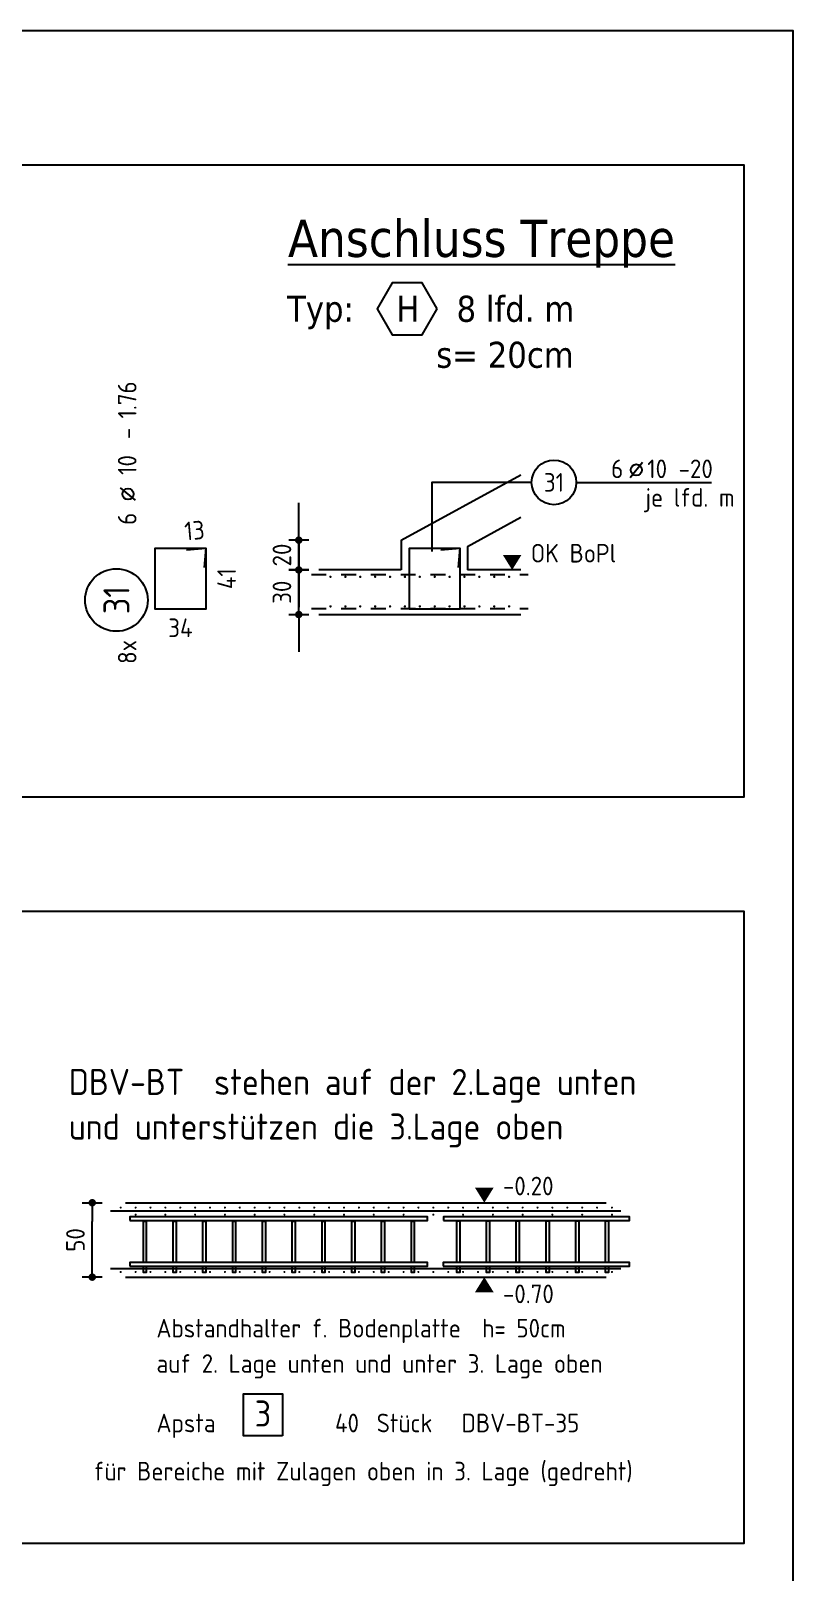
# Model space of a CAD drawing. Extents: x -7 to 291, y 0 to 252.
# Drawn here: x 151.67 to 156.79, y 241.39 to 251.75 of the extents above; entities that cross this region are included whole.
import ezdxf
from ezdxf.enums import TextEntityAlignment as Align

# ---------------------------------------------------------------- set-up
doc = ezdxf.new("R2010")
doc.units = 0
doc.header["$LTSCALE"] = 0.5
doc.header["$MEASUREMENT"] = 0
doc.header["$PDMODE"] = 2
doc.linetypes.add('AUSGEZOGEN', pattern=[1000.01, 1000, 0.01])
doc.linetypes.add('HIDDEN2', pattern=[0.187, 0.125, -0.062])
doc.layers.get('0').update_dxf_attribs({"linetype": 'CONTINUOUS'})
doc.layers.get('Defpoints').update_dxf_attribs({"linetype": 'CONTINUOUS'})
doc.layers.add('ANSICHTSFENSTER', color=7, linetype='CONTINUOUS', plot=False)
for name, color, linetype in [('APS', 7, 'CONTINUOUS'), ('BETON', 7, 'CONTINUOUS'), ('koten', 7, 'CONTINUOUS'), ('MASSE', 7, 'CONTINUOUS'), ('RND', 7, 'CONTINUOUS'), ('TEXT', 7, 'CONTINUOUS')]:
    doc.layers.add(name, color=color, linetype=linetype)
doc.styles.add('HELV', font='tahoma.ttf')
doc.styles.add('TXT', font='isocp.shx')
doc.dimstyles.new('DOT_I', dxfattribs={"dimscale": 0.5, "dimtxt": 0.25, "dimasz": 0.25, "dimexe": 0.1, "dimexo": 0.3, "dimgap": 0.1, "dimtad": 1, "dimdec": 3, "dimzin": 3, "dimtxsty": 'TXT', "dimblk": 'DOT', "dimblk1": 'DOT', "dimblk2": 'DOT', "dimsah": 1, "dimcen": 0.1, "dimse1": 1, "dimse2": 1, "dimazin": 0, "dimtfac": 1, "dimtdec": 4, "dimtix": 1, "dimtmove": 2, "dimatfit": 3, "dimldrblk": 'DOT', "dimfxl": 0.7, "dimfxlon": 1, "dimtvp": 1, "dimtolj": 1, "dimtzin": 0, "dimarcsym": 0})

# ---------------------------------------------------------------- blocks, each defined once
blk = doc.blocks.new('APS_AUSZ')
at = {"layer": 'APS', "color": 1, "linetype": 'Continuous'}
blk.add_lwpolyline([(0.261, 0), (-0.261, 0), (-0.261, 0.565), (0.261, 0.565)], close=True, dxfattribs=at)
at = {"layer": 'APS', "color": 7, "linetype": 'Continuous', "style": 'TXT'}
for s, p in [('Apsta', (-1.43, 0.049)), ('Stück', (1.528, 0.049))]:
    blk.add_text(s, height=0.25, dxfattribs=at).set_placement(p)
at = {"layer": 'APS', "color": 1, "linetype": 'Continuous', "style": 'TXT'}
blk.add_attdef('POSA', text='', height=0.35, dxfattribs=at).set_placement((0, 0.126), align=Align.CENTER)
at = {"layer": 'APS', "color": 7, "linetype": 'Continuous', "style": 'TXT'}
blk.add_attdef('STKA', text='', height=0.25, dxfattribs=at).set_placement((1.291, 0.049), align=Align.RIGHT)
blk.add_attdef('ARTA', (2.668, 0.049), '', height=0.25, dxfattribs=at)
at = {"layer": 'APS', "style": 'TXT'}
blk.add_attdef('TEXTA', (3.962, 0.049), '', height=0.25, dxfattribs=at)
blk = doc.blocks.new('DOT')
at = {"color": 0, "linetype": 'ByBlock'}
for p, q in [((0, 0), (-1, 0)), ((0, 0.54), (0, -0.54))]:
    blk.add_line(p, q, dxfattribs=at)
at = {"color": 0, "linetype": 'ByBlock', "const_width": 0.2}
blk.add_lwpolyline([(-0.1, 0, 1), (0.1, 0, 1)], format="xyb", close=True, dxfattribs=at)
blk = doc.blocks.new('*D182')
at = {"layer": 'Defpoints', "color": 0, "linetype": 'AUSGEZOGEN', "transparency": 16777216}
for p in [(152.085, 243.874), (152.085, 243.874), (152.085, 243.374)]:
    blk.add_point(p, dxfattribs=at)
at = {"layer": 'MASSE', "color": 0, "linetype": 'AUSGEZOGEN', "lineweight": -2, "transparency": 16777216}
blk.add_line((152.085, 243.499), (152.085, 243.749), dxfattribs=at)
at = {"layer": 'MASSE', "color": 0, "linetype": 'AUSGEZOGEN', "lineweight": -2, "transparency": 16777216, "xscale": 0.125, "yscale": 0.125, "zscale": 0.125}
for p, rotation in [((152.085, 243.874), 90), ((152.085, 243.374), 270)]:
    blk.add_blockref('DOT', p, dxfattribs=dict(at, rotation=rotation))
at = {"layer": 'MASSE', "color": 0, "linetype": 'AUSGEZOGEN', "transparency": 16777216, "insert": (151.972, 243.624), "char_height": 0.125, "attachment_point": 5, "rotation": 90, "style": 'TXT'}
blk.add_mtext('\\A1;50', dxfattribs=at)
blk = doc.blocks.new('okrd_o')
at = {"layer": 'koten', "color": 7, "linetype": 'Continuous'}
blk.add_solid([(-0.125, 0.202), (0.125, 0.202), (0, 0)], dxfattribs=at)
at = {"layer": 'koten', "style": 'TXT'}
blk.add_attdef('OKRD', (0.25, 0.1), '', height=0.25, dxfattribs=at)
blk = doc.blocks.new('okrd_u')
at = {"layer": 'koten', "color": 7, "linetype": 'Continuous'}
blk.add_solid([(-0.125, -0.202), (0.125, -0.202), (0, 0)], dxfattribs=at)
at = {"layer": 'koten', "style": 'TXT'}
blk.add_attdef('OKRD', (0.25, -0.35), '', height=0.25, dxfattribs=at)
blk = doc.blocks.new('170201')
at = {"color": 0, "linetype": 'ByBlock'}
for points in [[(0, -0.08), (1.999, -0.08), (1.999, -0.056), (0, -0.056)], [(-0.001, -0.387), (1.999, -0.387), (1.999, -0.363), (-0.001, -0.363)]]:
    blk.add_lwpolyline(points, close=True, dxfattribs=at)
for points in [[(0.112, -0.363), (0.112, -0.087), (0.088, -0.087), (0.088, -0.363)], [(0.312, -0.363), (0.312, -0.087), (0.288, -0.087), (0.288, -0.363)], [(0.512, -0.363), (0.512, -0.087), (0.488, -0.087), (0.488, -0.363)], [(0.712, -0.363), (0.712, -0.087), (0.688, -0.087), (0.688, -0.363)], [(0.912, -0.363), (0.912, -0.087), (0.888, -0.087), (0.888, -0.363)], [(1.112, -0.363), (1.112, -0.087), (1.088, -0.087), (1.088, -0.363)], [(1.312, -0.363), (1.312, -0.087), (1.288, -0.087), (1.288, -0.363)], [(1.512, -0.363), (1.512, -0.087), (1.488, -0.087), (1.488, -0.363)], [(1.712, -0.363), (1.712, -0.087), (1.688, -0.087), (1.688, -0.363)], [(1.912, -0.363), (1.912, -0.087), (1.888, -0.087), (1.888, -0.363)], [(0.088, -0.387), (0.088, -0.428), (0.112, -0.428), (0.112, -0.387)], [(0.288, -0.387), (0.288, -0.428), (0.312, -0.428), (0.312, -0.387)], [(0.488, -0.387), (0.488, -0.428), (0.512, -0.428), (0.512, -0.387)], [(0.688, -0.387), (0.688, -0.428), (0.712, -0.428), (0.712, -0.387)], [(0.888, -0.387), (0.888, -0.428), (0.912, -0.428), (0.912, -0.387)], [(1.088, -0.387), (1.088, -0.428), (1.112, -0.428), (1.112, -0.387)], [(1.288, -0.387), (1.288, -0.428), (1.312, -0.428), (1.312, -0.387)], [(1.488, -0.387), (1.488, -0.428), (1.512, -0.428), (1.512, -0.387)], [(1.688, -0.387), (1.688, -0.428), (1.712, -0.428), (1.712, -0.387)], [(1.888, -0.387), (1.888, -0.428), (1.912, -0.428), (1.912, -0.387)]]:
    blk.add_lwpolyline(points, dxfattribs=at)
blk = doc.blocks.new('172025')
at = {"color": 0, "linetype": 'ByBlock'}
for points in [[(0, -0.024), (1.251, -0.024), (1.251, 0), (0, 0)], [(-0.001, -0.331), (1.251, -0.331), (1.251, -0.307), (-0.001, -0.307)]]:
    blk.add_lwpolyline(points, close=True, dxfattribs=at)
for points in [[(0.112, -0.307), (0.112, -0.03), (0.088, -0.03), (0.088, -0.307)], [(0.312, -0.307), (0.312, -0.03), (0.288, -0.03), (0.288, -0.307)], [(0.512, -0.307), (0.512, -0.03), (0.488, -0.03), (0.488, -0.307)], [(0.712, -0.307), (0.712, -0.03), (0.688, -0.03), (0.688, -0.307)], [(0.912, -0.307), (0.912, -0.03), (0.888, -0.03), (0.888, -0.307)], [(1.112, -0.307), (1.112, -0.03), (1.088, -0.03), (1.088, -0.307)], [(0.088, -0.331), (0.088, -0.371), (0.112, -0.371), (0.112, -0.331)], [(0.288, -0.331), (0.288, -0.371), (0.312, -0.371), (0.312, -0.331)], [(0.488, -0.331), (0.488, -0.371), (0.512, -0.371), (0.512, -0.331)], [(0.688, -0.331), (0.688, -0.371), (0.712, -0.371), (0.712, -0.331)], [(0.888, -0.331), (0.888, -0.371), (0.912, -0.371), (0.912, -0.331)], [(1.088, -0.331), (1.088, -0.371), (1.112, -0.371), (1.112, -0.331)]]:
    blk.add_lwpolyline(points, dxfattribs=at)
blk = doc.blocks.new('*D193')
at = {"layer": 'Defpoints', "color": 0, "linetype": 'AUSGEZOGEN', "transparency": 16777216}
for p in [(153.472, 248.327), (153.472, 248.127), (153.472, 248.127)]:
    blk.add_point(p, dxfattribs=at)
at = {"layer": 'MASSE', "color": 0, "linetype": 'AUSGEZOGEN', "lineweight": -2, "transparency": 16777216}
for p, q in [((153.472, 248.452), (153.472, 248.577)), ((153.472, 248.327), (153.472, 248.127)), ((153.472, 248.002), (153.472, 247.877))]:
    blk.add_line(p, q, dxfattribs=at)
at = {"layer": 'MASSE', "color": 0, "linetype": 'AUSGEZOGEN', "lineweight": -2, "transparency": 16777216, "xscale": 0.125, "yscale": 0.125, "zscale": 0.125}
for p, rotation in [((153.472, 248.327), 270), ((153.472, 248.127), 90)]:
    blk.add_blockref('DOT', p, dxfattribs=dict(at, rotation=rotation))
at = {"layer": 'MASSE', "color": 0, "linetype": 'AUSGEZOGEN', "transparency": 16777216, "insert": (153.359, 248.227), "char_height": 0.125, "attachment_point": 5, "rotation": 90, "style": 'TXT'}
blk.add_mtext('\\A1;20', dxfattribs=at)
blk = doc.blocks.new('*D195')
at = {"layer": 'Defpoints', "color": 0, "linetype": 'AUSGEZOGEN', "transparency": 16777216}
for p in [(153.472, 248.127), (153.472, 248.127), (153.472, 247.827)]:
    blk.add_point(p, dxfattribs=at)
at = {"layer": 'MASSE', "color": 0, "linetype": 'AUSGEZOGEN', "lineweight": -2, "transparency": 16777216}
for p, q in [((153.472, 248.252), (153.472, 248.377)), ((153.472, 247.827), (153.472, 248.127)), ((153.472, 247.702), (153.472, 247.577))]:
    blk.add_line(p, q, dxfattribs=at)
at = {"layer": 'MASSE', "color": 0, "linetype": 'AUSGEZOGEN', "lineweight": -2, "transparency": 16777216, "xscale": 0.125, "yscale": 0.125, "zscale": 0.125}
for p, rotation in [((153.472, 248.127), 270), ((153.472, 247.827), 90)]:
    blk.add_blockref('DOT', p, dxfattribs=dict(at, rotation=rotation))
at = {"layer": 'MASSE', "color": 0, "linetype": 'AUSGEZOGEN', "transparency": 16777216, "insert": (153.359, 247.977), "char_height": 0.125, "attachment_point": 5, "rotation": 90, "style": 'TXT'}
blk.add_mtext('\\A1;30', dxfattribs=at)
blk = doc.blocks.new('RND_AUSZ')
at = {"layer": 'RND', "color": 7, "linetype": 'Continuous'}
blk.add_line((1.341, 0.262), (1.509, 0.466), dxfattribs=at)
at = {"layer": 'RND', "color": 1, "linetype": 'Continuous'}
blk.add_circle((0, 0.52), 0.42, dxfattribs=at)
at = {"layer": 'RND', "color": 7, "linetype": 'Continuous'}
blk.add_circle((1.425, 0.364), 0.075, dxfattribs=at)
at = {"layer": 'RND', "color": 7, "linetype": 'Continuous', "style": 'TXT'}
blk.add_text('-', height=0.25, dxfattribs=at).set_placement((2.163, 0.25))
at = {"layer": 'RND', "color": 1, "linetype": 'Continuous', "style": 'TXT'}
blk.add_attdef('POS', text='', height=0.35, dxfattribs=at).set_placement((0, 0.52), align=Align.MIDDLE)
at = {"layer": 'RND', "color": 7, "linetype": 'Continuous', "style": 'TXT'}
for tag, p in [('WIEOFT', (-0.536, 0.25)), ('STK', (1.174, 0.25))]:
    blk.add_attdef(tag, text='', height=0.25, dxfattribs=at).set_placement(p, align=Align.RIGHT)
for tag, p in [('DS', (1.683, 0.25)), ('LANG', (2.441, 0.25)), ('TEXT', (3.669, 0.25))]:
    blk.add_attdef(tag, p, '', height=0.25, dxfattribs=at)
blk = doc.blocks.new('RND_LEI')
at = {"layer": 'RND', "color": 7, "linetype": 'Continuous'}
blk.add_line((1.022, 0.066), (1.19, 0.27), dxfattribs=at)
for centre, radius in [((0, 0), 0.3), ((1.106, 0.168), 0.075)]:
    blk.add_circle(centre, radius, dxfattribs=at)
at = {"layer": 'RND', "color": 7, "linetype": 'Continuous', "style": 'TXT'}
blk.add_attdef('ANZ', text='', height=0.25, dxfattribs=at).set_placement((0.931, 0.057), align=Align.RIGHT)
for tag, p in [('DUM', (1.253, 0.057)), ('ABSTD', (1.674, 0.057)), ('POSTXT', (0.374, -0.327))]:
    blk.add_attdef(tag, p, '', height=0.25, dxfattribs=at)
blk.add_attdef('POSL', text='', height=0.25, dxfattribs=at).set_placement((0, 0), align=Align.MIDDLE)

msp = doc.modelspace()

# ---------------------------------------------------------------- linework, layer by layer
at = {"color": 0, "linetype": 'ByBlock', "const_width": 0.007}
for points in [[(152.276, 243.4055, -1), (152.276, 243.4125, -1)], [(152.376, 243.4055, -1), (152.376, 243.4125, -1)], [(152.476, 243.4055, -1), (152.476, 243.4125, -1)], [(152.576, 243.4055, -1), (152.576, 243.4125, -1)], [(152.676, 243.4055, -1), (152.676, 243.4125, -1)]]:
    msp.add_lwpolyline(points, format="xyb", close=True, dxfattribs=at)
at = {"layer": 'ANSICHTSFENSTER', "color": 2, "linetype": 'AUSGEZOGEN'}
msp.add_lwpolyline([(116.553, 235.6777), (156.7931, 235.6777), (156.7931, 251.7499), (116.553, 251.7499)], close=True, dxfattribs=at)
at = {"layer": 'BETON', "color": 6, "linetype": 'AUSGEZOGEN'}
for p, q in [((154.1602, 248.3269), (154.9635, 248.7655)), ((154.6052, 248.285), (154.9635, 248.4806)), ((154.1602, 248.3269), (154.1602, 248.1268)), ((154.6052, 248.285), (154.6052, 248.1268)), ((154.1602, 248.1268), (153.6069, 248.1268)), ((154.9635, 248.1268), (154.6052, 248.1268)), ((153.6069, 247.8268), (154.9635, 247.8268)), ((152.3085, 243.874), (155.536, 243.874)), ((152.3085, 243.374), (155.536, 243.374))]:
    msp.add_line(p, q, dxfattribs=at)
at = {"layer": 'RND', "color": 7, "linetype": 'AUSGEZOGEN'}
msp.add_line((155.3365, 248.7154), (156.2441, 248.7154), dxfattribs=at)
at = {"layer": 'RND', "color": 102, "linetype": 'AUSGEZOGEN'}
msp.add_lwpolyline([(155.0365, 248.7154), (154.3665, 248.7154), (154.3665, 248.2517)], dxfattribs=at)
at = {"layer": 'RND', "color": 1, "linetype": 'AUSGEZOGEN'}
for points in [[(152.7177, 248.2619), (152.8472, 248.2732), (152.8472, 247.8632), (152.5072, 247.8632), (152.5072, 248.2732), (152.8472, 248.2732), (152.8359, 248.1437)], [(154.4257, 248.2619), (154.5552, 248.2732), (154.5552, 247.8632), (154.2152, 247.8632), (154.2152, 248.2732), (154.5552, 248.2732), (154.5439, 248.1437)], [(152.2085, 243.819), (155.636, 243.819)], [(152.2085, 243.4316), (155.636, 243.4316)]]:
    msp.add_lwpolyline(points, dxfattribs=at)
at = {"layer": 'RND', "color": 3, "linetype": 'HIDDEN2'}
for points in [[(153.5569, 248.0968), (155.0135, 248.0968)], [(153.5569, 247.8668), (155.0135, 247.8668)]]:
    msp.add_lwpolyline(points, dxfattribs=at)
at = {"layer": 'RND', "color": 3, "linetype": 'HIDDEN2', "const_width": 0.008}
for points in [[(153.6852, 248.0846, 1), (153.6852, 248.0766, 1)], [(153.7852, 248.0846, 1), (153.7852, 248.0766, 1)], [(153.8852, 248.0846, 1), (153.8852, 248.0766, 1)], [(153.9852, 248.0846, 1), (153.9852, 248.0766, 1)], [(154.0852, 248.0846, 1), (154.0852, 248.0766, 1)], [(154.1852, 248.0846, 1), (154.1852, 248.0766, 1)], [(154.2852, 248.0846, 1), (154.2852, 248.0766, 1)], [(154.3852, 248.0846, 1), (154.3852, 248.0766, 1)], [(154.4852, 248.0846, 1), (154.4852, 248.0766, 1)], [(154.5852, 248.0846, 1), (154.5852, 248.0766, 1)], [(154.6852, 248.0846, 1), (154.6852, 248.0766, 1)], [(154.7852, 248.0846, 1), (154.7852, 248.0766, 1)], [(154.8852, 248.0846, 1), (154.8852, 248.0766, 1)], [(153.6852, 247.886, 1), (153.6852, 247.878, 1)], [(153.7852, 247.886, 1), (153.7852, 247.878, 1)], [(153.8852, 247.886, 1), (153.8852, 247.878, 1)], [(153.9852, 247.886, 1), (153.9852, 247.878, 1)], [(154.0852, 247.886, 1), (154.0852, 247.878, 1)], [(154.1852, 247.886, 1), (154.1852, 247.878, 1)], [(154.2852, 247.886, 1), (154.2852, 247.878, 1)], [(154.3852, 247.886, 1), (154.3852, 247.878, 1)], [(154.4852, 247.886, 1), (154.4852, 247.878, 1)], [(154.5852, 247.886, 1), (154.5852, 247.878, 1)], [(154.6852, 247.886, 1), (154.6852, 247.878, 1)], [(154.7852, 247.886, 1), (154.7852, 247.878, 1)], [(154.8852, 247.886, 1), (154.8852, 247.878, 1)]]:
    msp.add_lwpolyline(points, format="xyb", close=True, dxfattribs=at)
at = {"layer": 'RND', "color": 7, "linetype": 'AUSGEZOGEN', "const_width": 0.007}
for points in [[(152.276, 243.8451, 1), (152.276, 243.8381, 1)], [(152.376, 243.8451, 1), (152.376, 243.8381, 1)], [(152.476, 243.8451, 1), (152.476, 243.8381, 1)], [(152.576, 243.8451, 1), (152.576, 243.8381, 1)], [(152.676, 243.8451, 1), (152.676, 243.8381, 1)], [(152.776, 243.8451, 1), (152.776, 243.8381, 1)], [(152.876, 243.8451, 1), (152.876, 243.8381, 1)], [(152.976, 243.8451, 1), (152.976, 243.8381, 1)], [(153.076, 243.8451, 1), (153.076, 243.8381, 1)], [(153.176, 243.8451, 1), (153.176, 243.8381, 1)], [(153.276, 243.8451, 1), (153.276, 243.8381, 1)], [(153.376, 243.8451, 1), (153.376, 243.8381, 1)], [(153.476, 243.8451, 1), (153.476, 243.8381, 1)], [(153.576, 243.8451, 1), (153.576, 243.8381, 1)], [(153.676, 243.8451, 1), (153.676, 243.8381, 1)], [(153.776, 243.8451, 1), (153.776, 243.8381, 1)], [(153.876, 243.8451, 1), (153.876, 243.8381, 1)], [(153.976, 243.8451, 1), (153.976, 243.8381, 1)], [(154.076, 243.8451, 1), (154.076, 243.8381, 1)], [(154.176, 243.8451, 1), (154.176, 243.8381, 1)], [(154.276, 243.8451, 1), (154.276, 243.8381, 1)], [(154.376, 243.8451, 1), (154.376, 243.8381, 1)], [(154.476, 243.8451, 1), (154.476, 243.8381, 1)], [(154.576, 243.8451, 1), (154.576, 243.8381, 1)], [(154.676, 243.8451, 1), (154.676, 243.8381, 1)], [(154.776, 243.8451, 1), (154.776, 243.8381, 1)], [(154.876, 243.8451, 1), (154.876, 243.8381, 1)], [(154.976, 243.8451, 1), (154.976, 243.8381, 1)], [(155.076, 243.8451, 1), (155.076, 243.8381, 1)], [(155.176, 243.8451, 1), (155.176, 243.8381, 1)], [(155.276, 243.8451, 1), (155.276, 243.8381, 1)], [(155.376, 243.8451, 1), (155.376, 243.8381, 1)], [(155.476, 243.8451, 1), (155.476, 243.8381, 1)], [(155.576, 243.8451, 1), (155.576, 243.8381, 1)], [(152.376, 243.7975, 1), (152.376, 243.7905, 1)], [(152.576, 243.7975, 1), (152.576, 243.7905, 1)], [(152.776, 243.7975, 1), (152.776, 243.7905, 1)], [(152.976, 243.7975, 1), (152.976, 243.7905, 1)], [(153.176, 243.7975, 1), (153.176, 243.7905, 1)], [(153.376, 243.7975, 1), (153.376, 243.7905, 1)], [(153.576, 243.7975, 1), (153.576, 243.7905, 1)], [(153.776, 243.7975, 1), (153.776, 243.7905, 1)], [(153.976, 243.7975, 1), (153.976, 243.7905, 1)], [(154.176, 243.7975, 1), (154.176, 243.7905, 1)], [(154.376, 243.7975, 1), (154.376, 243.7905, 1)], [(154.576, 243.7975, 1), (154.576, 243.7905, 1)], [(154.776, 243.7975, 1), (154.776, 243.7905, 1)], [(154.976, 243.7975, 1), (154.976, 243.7905, 1)], [(155.176, 243.7975, 1), (155.176, 243.7905, 1)], [(155.376, 243.7975, 1), (155.376, 243.7905, 1)], [(155.576, 243.7975, 1), (155.576, 243.7905, 1)], [(152.776, 243.4055, -1), (152.776, 243.4125, -1)], [(152.876, 243.4055, -1), (152.876, 243.4125, -1)], [(152.976, 243.4055, -1), (152.976, 243.4125, -1)], [(153.076, 243.4055, -1), (153.076, 243.4125, -1)], [(153.176, 243.4055, -1), (153.176, 243.4125, -1)], [(153.276, 243.4055, -1), (153.276, 243.4125, -1)], [(153.376, 243.4055, -1), (153.376, 243.4125, -1)], [(153.476, 243.4055, -1), (153.476, 243.4125, -1)], [(153.576, 243.4055, -1), (153.576, 243.4125, -1)], [(153.676, 243.4055, -1), (153.676, 243.4125, -1)], [(153.776, 243.4055, -1), (153.776, 243.4125, -1)], [(153.876, 243.4055, -1), (153.876, 243.4125, -1)], [(153.976, 243.4055, -1), (153.976, 243.4125, -1)], [(154.076, 243.4055, -1), (154.076, 243.4125, -1)], [(154.176, 243.4055, -1), (154.176, 243.4125, -1)], [(154.276, 243.4055, -1), (154.276, 243.4125, -1)], [(154.376, 243.4055, -1), (154.376, 243.4125, -1)], [(154.476, 243.4055, -1), (154.476, 243.4125, -1)], [(154.576, 243.4055, -1), (154.576, 243.4125, -1)], [(154.676, 243.4055, -1), (154.676, 243.4125, -1)], [(154.776, 243.4055, -1), (154.776, 243.4125, -1)], [(154.876, 243.4055, -1), (154.876, 243.4125, -1)], [(154.976, 243.4055, -1), (154.976, 243.4125, -1)], [(155.076, 243.4055, -1), (155.076, 243.4125, -1)], [(155.176, 243.4055, -1), (155.176, 243.4125, -1)], [(155.276, 243.4055, -1), (155.276, 243.4125, -1)], [(155.376, 243.4055, -1), (155.376, 243.4125, -1)], [(155.476, 243.4055, -1), (155.476, 243.4125, -1)], [(155.576, 243.4055, -1), (155.576, 243.4125, -1)]]:
    msp.add_lwpolyline(points, format="xyb", close=True, dxfattribs=at)
at = {"layer": 'TEXT', "color": 1, "linetype": 'AUSGEZOGEN'}
for points in [[(125.1517, 250.8502), (156.4622, 250.8502), (156.4622, 246.5994), (125.1517, 246.5994)], [(154.4024, 249.8815), (154.3014, 250.0565), (154.0993, 250.0565), (153.9982, 249.8815), (154.0993, 249.7065), (154.3014, 249.7065)], [(143.1659, 245.8342), (156.4622, 245.8342), (156.4622, 241.5834), (143.1659, 241.5834)]]:
    msp.add_lwpolyline(points, close=True, dxfattribs=at)

# ---------------------------------------------------------------- block references
at = {"layer": 'APS', "color": 1, "linetype": 'AUSGEZOGEN', "xscale": 0.5, "yscale": 0.5, "zscale": 0.5}
msp.add_blockref('APS_AUSZ', (153.2314, 242.3068), dxfattribs=at).add_auto_attribs({'POSA': '3', 'STKA': '40', 'ARTA': 'DBV-BT-35'})
at = {"layer": 'koten', "color": 1, "linetype": 'AUSGEZOGEN', "xscale": 0.5, "yscale": 0.5, "zscale": 0.5}
for p, values in [((154.9055, 248.1268), {'OKRD': 'OK BoPl'}), ((154.7185, 243.874), {'OKRD': '-0.20'})]:
    msp.add_blockref('okrd_o', p, dxfattribs=at).add_auto_attribs(values)
at = {"layer": 'koten', "color": 7, "linetype": 'AUSGEZOGEN', "xscale": 0.5, "yscale": 0.5, "zscale": 0.5}
msp.add_blockref('okrd_u', (154.7185, 243.374), dxfattribs=at).add_auto_attribs({'OKRD': '-0.70'})
at = {"layer": 'RND', "color": 7, "linetype": 'AUSGEZOGEN', "xscale": 0.5, "yscale": 0.5, "zscale": 0.5, "rotation": 90}
msp.add_blockref('RND_AUSZ', (152.5072, 247.9243), dxfattribs=at).add_auto_attribs({'POS': '31', 'STK': '6', 'DS': '10', 'LANG': '1.76', 'WIEOFT': '8x'})
at = {"layer": 'RND', "color": 7, "linetype": 'AUSGEZOGEN', "xscale": 0.5, "yscale": 0.5, "zscale": 0.5}
msp.add_blockref('RND_LEI', (155.1865, 248.7154), dxfattribs=at).add_auto_attribs({'POSL': '31', 'DUM': '10', 'ANZ': '6', 'ABSTD': '-20', 'POSTXT': '      je lfd. m'})
at = {"layer": 'RND', "color": 9, "linetype": 'Continuous'}
for name, p in [('170201', (152.3382, 243.8358)), ('172025', (154.4433, 243.7795))]:
    msp.add_blockref(name, p, dxfattribs=at)

# ---------------------------------------------------------------- texts
at = {"layer": 'RND', "color": 7, "linetype": 'AUSGEZOGEN', "style": 'TXT'}
for s, rotation, p in [('13', 5, (152.7716, 248.3921)), ('41', 90, (152.9874, 248.0682))]:
    msp.add_text(s, height=0.125, rotation=rotation, dxfattribs=at).set_placement(p, align=Align.MIDDLE)
msp.add_text('34', height=0.125, dxfattribs=at).set_placement((152.6772, 247.7382), align=Align.MIDDLE)
at = {"layer": 'TEXT', "color": 6, "linetype": 'AUSGEZOGEN', "style": 'HELV'}
msp.add_text('%%UAnschluss Treppe', height=0.25, dxfattribs=at).set_placement((153.3998, 250.2305))
at = {"layer": 'TEXT', "color": 1, "linetype": 'AUSGEZOGEN', "style": 'HELV'}
for s, p in [('Typ:', (153.3936, 249.7945)), ('H', (154.1265, 249.7946)), ('8 lfd. m', (154.5321, 249.7945)), ('s= 20cm', (154.3955, 249.4854))]:
    msp.add_text(s, height=0.175, dxfattribs=at).set_placement(p)
at = {"layer": 'TEXT', "color": 1, "linetype": 'Continuous', "style": 'TXT'}
for s, p in [('DBV-BT  stehen auf der 2.Lage unten', (151.9273, 244.5461)), ('und unterstützen die 3.Lage oben', (151.9273, 244.2461))]:
    msp.add_text(s, height=0.175, dxfattribs=at).set_placement(p, align=Align.BOTTOM_LEFT)
at = {"layer": 'TEXT', "color": 7, "linetype": 'AUSGEZOGEN', "style": 'TXT'}
for s, p in [('Abstandhalter f. Bodenplatte  h= 50cm', (152.5161, 242.9685)), ('auf 2. Lage unten und unter 3. Lage oben', (152.5161, 242.731)), ('für Bereiche mit Zulagen oben in 3. Lage (gedreht)', (152.0942, 242.0076))]:
    msp.add_text(s, height=0.125, dxfattribs=at).set_placement(p)

# ---------------------------------------------------------------- dimensions: what is measured, and where the dimension line sits
at = {"layer": 'MASSE', "color": 7, "linetype": 'AUSGEZOGEN'}
for base, p1, p2, picture, middle in [((153.4718, 248.1268), (153.4718, 248.3269), (153.4718, 248.1268), '*D193', (153.3593, 248.2269)), ((153.4718, 248.1268), (153.4718, 247.8268), (153.4718, 248.1268), '*D195', (153.3593, 247.9768)), ((152.0849, 243.874), (152.0849, 243.374), (152.0849, 243.874), '*D182', (151.9724, 243.624))]:
    dim = msp.add_linear_dim(base=base, p1=p1, p2=p2, angle=90, dimstyle='DOT_I', override={"dimdec": 0, "dimlfac": 100}, dxfattribs=at)
    dim.commit()
    dim.dimension.update_dxf_attribs({"geometry": picture, "text_midpoint": middle})

doc.saveas('drawing.dxf')
